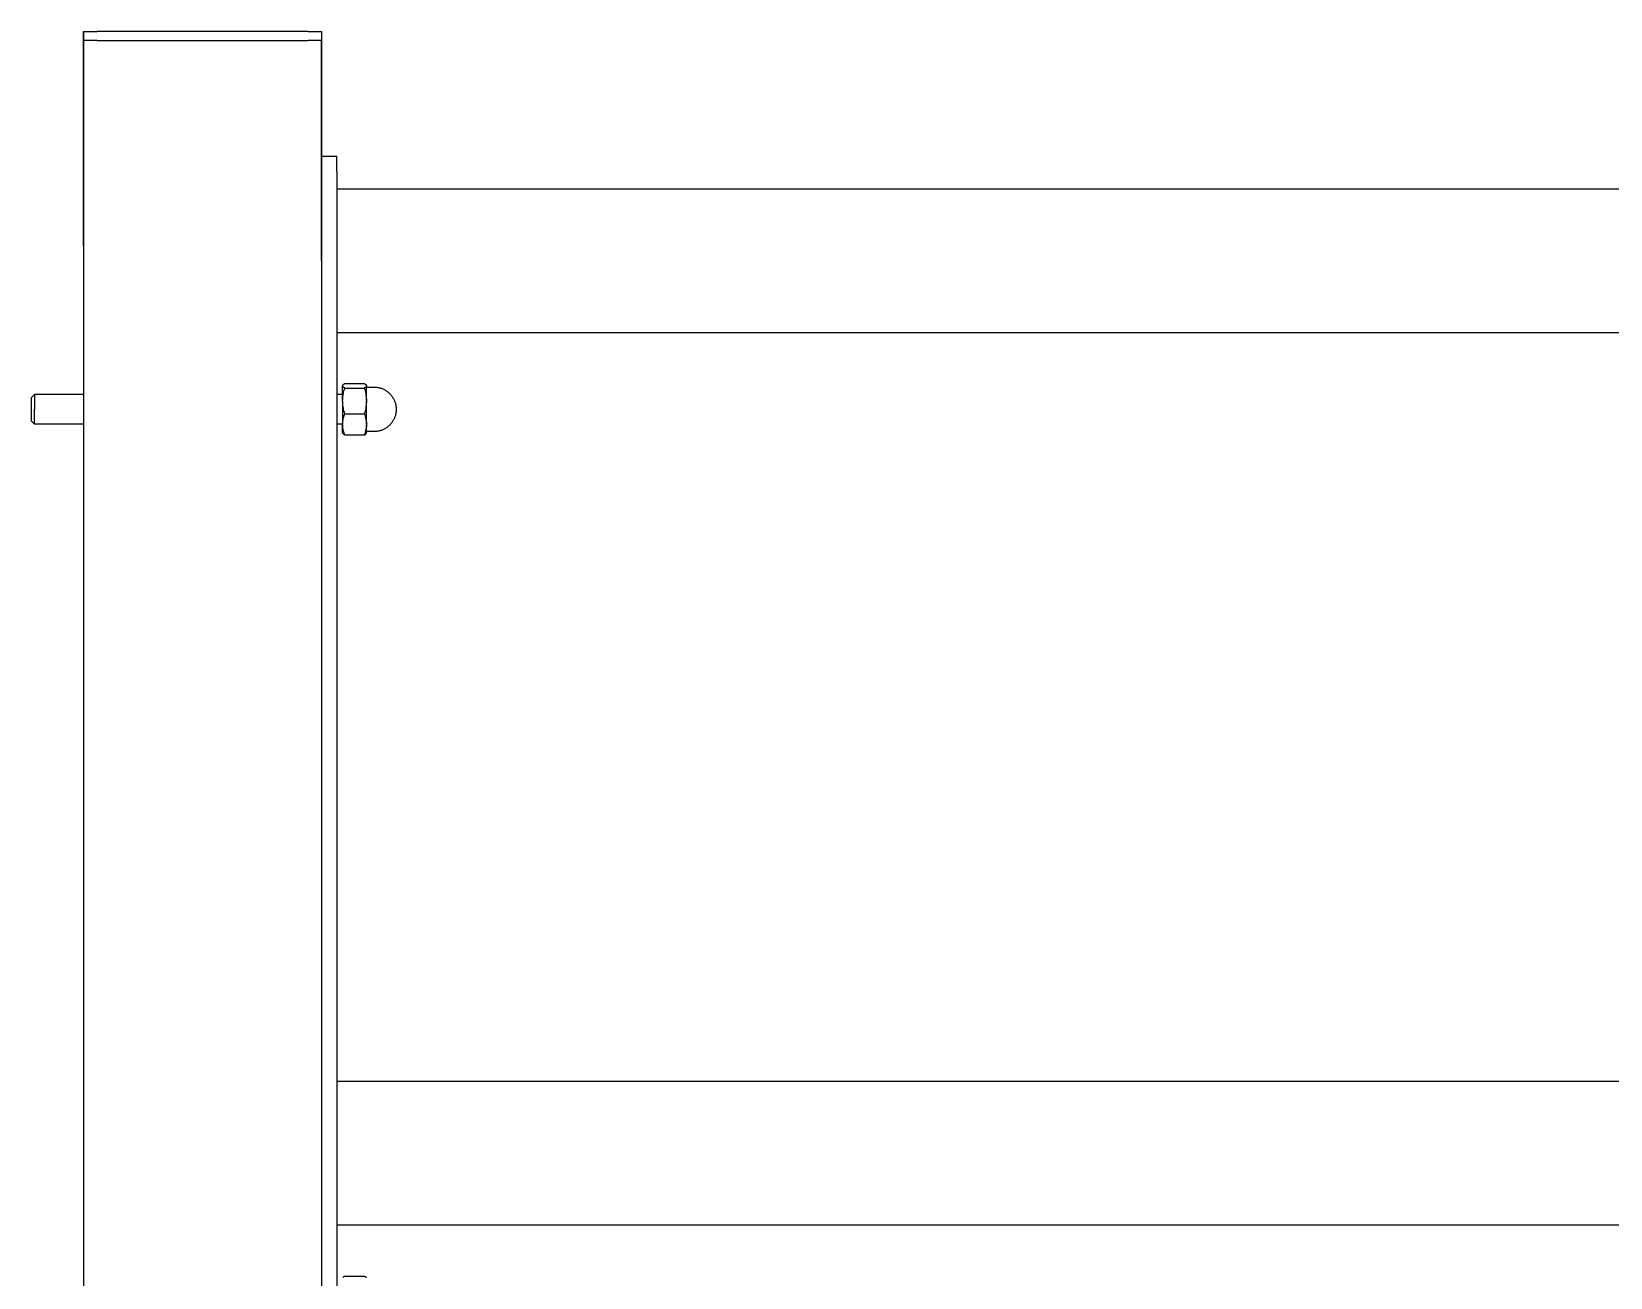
# Model space of a CAD drawing. Header units: millimetres. Extents: x -1656 to 3995, y -637 to 3312.
# Drawn here: x 500 to 1031, y 2207 to 2626 of the extents above; entities that cross this region are included whole.
import ezdxf

# ---------------------------------------------------------------- set-up
doc = ezdxf.new("R2010")
doc.units = ezdxf.units.MM
doc.header["$MEASUREMENT"] = 0
doc.layers.add('Utwórz2D linie widoczne', color=7, linetype='Continuous', true_color=0x000000)

msp = doc.modelspace()

# ---------------------------------------------------------------- linework, layer by layer
at = {"layer": 'Utwórz2D linie widoczne'}
for p, q in [((517.64, 2625.74), (517.64, 2622.74)), ((517.65, 2625.74), (517.64, 2625.74)), ((517.64, 2553.74), (517.64, 2622.74)), ((517.64, 2622.74), (517.64, 2548.74)), ((517.64, 2622.74), (517.65, 2622.74)), ((517.65, 2625.74), (522.15, 2625.74)), ((517.65, 2622.74), (517.65, 2625.74)), ((517.65, 2622.74), (517.65, 1627.74)), ((522.15, 2622.74), (517.65, 2622.74)), ((593.15, 2625.74), (522.15, 2625.74)), ((522.15, 2622.74), (593.15, 2622.74)), ((593.15, 2625.74), (597.65, 2625.74)), ((597.65, 2622.74), (593.15, 2622.74)), ((597.65, 2625.74), (597.65, 2622.74)), ((597.65, 2548.74), (597.65, 2622.74)), ((597.65, 2622.74), (597.65, 1627.74)), ((597.72, 2578.74), (597.72, 2583.74)), ((602.72, 2583.74), (597.72, 2583.74)), ((602.72, 2578.74), (602.72, 2583.74)), ((597.72, 1878.74), (597.72, 2578.74)), ((602.72, 2578.74), (602.72, 1878.74)), ((602.72, 2572.89), (2592.72, 2572.89)), ((602.72, 2524.59), (2592.72, 2524.59)), ((604.72, 2506.74), (604.77, 2506.82)), ((604.72, 2506.74), (604.72, 2506.67)), ((604.72, 2506.65), (604.72, 2506.63)), ((604.72, 2501.76), (604.72, 2506.63)), ((604.74, 2506.6), (604.72, 2506.63)), ((604.73, 2506.71), (604.74, 2506.72)), ((604.73, 2506.69), (604.73, 2506.71)), ((604.73, 2506.68), (604.73, 2506.69)), ((604.73, 2506.67), (604.73, 2506.68)), ((604.73, 2506.65), (604.73, 2506.67)), ((604.74, 2506.74), (604.75, 2506.76)), ((604.74, 2506.73), (604.74, 2506.74)), ((604.74, 2506.72), (604.74, 2506.73)), ((604.75, 2506.56), (604.74, 2506.6)), ((604.75, 2506.77), (604.76, 2506.78)), ((604.75, 2506.76), (604.75, 2506.77)), ((604.76, 2506.53), (604.75, 2506.56)), ((604.76, 2506.79), (604.77, 2506.81)), ((604.76, 2506.78), (604.76, 2506.79)), ((604.78, 2506.49), (604.76, 2506.53)), ((604.77, 2506.81), (604.78, 2506.83)), ((604.78, 2506.83), (604.79, 2506.85)), ((604.79, 2506.46), (604.78, 2506.49)), ((604.79, 2506.85), (604.8, 2506.86)), ((604.81, 2506.42), (604.79, 2506.46)), ((604.8, 2506.86), (604.81, 2506.88)), ((604.81, 2506.88), (604.82, 2506.9)), ((604.83, 2506.39), (604.81, 2506.42)), ((604.82, 2506.9), (604.87, 2506.95)), ((604.85, 2506.36), (604.83, 2506.39)), ((604.87, 2506.32), (604.85, 2506.36)), ((604.87, 2506.96), (604.91, 2507)), ((604.87, 2506.95), (604.87, 2506.96)), ((604.89, 2506.29), (604.87, 2506.32)), ((604.92, 2506.26), (604.89, 2506.29)), ((604.91, 2507), (604.95, 2507.04)), ((604.94, 2506.23), (604.92, 2506.26)), ((604.96, 2506.2), (604.94, 2506.23)), ((604.95, 2507.04), (604.99, 2507.07)), ((604.99, 2506.18), (604.96, 2506.2)), ((604.99, 2507.07), (605.02, 2507.1)), ((605.02, 2506.15), (604.99, 2506.18)), ((605.02, 2507.1), (605.06, 2507.13)), ((605.05, 2506.12), (605.02, 2506.15)), ((605.07, 2506.1), (605.05, 2506.12)), ((605.06, 2507.13), (605.1, 2507.16)), ((605.1, 2506.07), (605.07, 2506.1)), ((605.1, 2507.16), (605.15, 2507.19)), ((605.13, 2506.05), (605.1, 2506.07)), ((605.17, 2506.03), (605.13, 2506.05)), ((605.15, 2507.19), (605.24, 2507.26)), ((605.2, 2506.01), (605.17, 2506.03)), ((605.17, 2504.96), (605.3, 2505.43)), ((605.23, 2505.99), (605.2, 2506.01)), ((605.26, 2505.97), (605.23, 2505.99)), ((605.24, 2507.26), (605.34, 2507.32)), ((605.3, 2505.95), (605.26, 2505.97)), ((605.33, 2505.94), (605.3, 2505.95)), ((605.3, 2505.43), (605.44, 2505.89)), ((605.37, 2505.92), (605.33, 2505.94)), ((605.34, 2507.32), (605.44, 2507.37)), ((605.4, 2505.91), (605.37, 2505.92)), ((605.44, 2505.89), (605.4, 2505.91)), ((605.44, 2507.37), (612.01, 2507.37)), ((605.44, 2505.89), (612.01, 2505.89)), ((612.01, 2507.37), (612.11, 2507.32)), ((612.05, 2505.91), (612.01, 2505.89)), ((612.01, 2505.89), (612.15, 2505.43)), ((612.08, 2505.92), (612.05, 2505.91)), ((612.12, 2505.94), (612.08, 2505.92)), ((612.11, 2507.32), (612.21, 2507.26)), ((612.15, 2505.95), (612.12, 2505.94)), ((612.19, 2505.97), (612.15, 2505.95)), ((612.15, 2505.43), (612.28, 2504.96)), ((612.22, 2505.99), (612.19, 2505.97)), ((612.21, 2507.26), (612.3, 2507.19)), ((612.25, 2506.01), (612.22, 2505.99)), ((612.28, 2506.03), (612.25, 2506.01)), ((612.31, 2506.05), (612.28, 2506.03)), ((612.3, 2507.19), (612.35, 2507.16)), ((612.35, 2506.07), (612.31, 2506.05)), ((612.35, 2507.16), (612.39, 2507.13)), ((612.38, 2506.1), (612.35, 2506.07)), ((612.4, 2506.12), (612.38, 2506.1)), ((612.39, 2507.13), (612.42, 2507.1)), ((612.43, 2506.15), (612.4, 2506.12)), ((612.42, 2507.1), (612.46, 2507.07)), ((612.46, 2506.18), (612.43, 2506.15)), ((612.46, 2507.07), (612.5, 2507.04)), ((612.48, 2506.2), (612.46, 2506.18)), ((612.51, 2506.23), (612.48, 2506.2)), ((612.5, 2507.04), (612.54, 2507)), ((612.53, 2506.26), (612.51, 2506.23)), ((612.56, 2506.29), (612.53, 2506.26)), ((612.54, 2507), (612.57, 2506.96)), ((612.58, 2506.32), (612.56, 2506.29)), ((612.57, 2506.96), (612.58, 2506.95)), ((612.58, 2506.95), (612.63, 2506.9)), ((612.6, 2506.36), (612.58, 2506.32)), ((612.62, 2506.39), (612.6, 2506.36)), ((612.64, 2506.42), (612.62, 2506.39)), ((612.63, 2506.9), (612.64, 2506.88)), ((612.64, 2506.88), (612.65, 2506.86)), ((612.66, 2506.46), (612.64, 2506.42)), ((612.65, 2506.86), (612.66, 2506.85)), ((612.66, 2506.85), (612.67, 2506.83)), ((612.67, 2506.49), (612.66, 2506.46)), ((612.67, 2506.83), (612.68, 2506.81)), ((612.69, 2506.53), (612.67, 2506.49)), ((612.68, 2506.82), (612.72, 2506.74)), ((612.68, 2506.81), (612.69, 2506.79)), ((612.69, 2506.79), (612.69, 2506.78)), ((612.69, 2506.78), (612.7, 2506.77)), ((612.7, 2506.56), (612.69, 2506.53)), ((612.7, 2506.77), (612.7, 2506.76)), ((612.7, 2506.76), (612.71, 2506.74)), ((612.71, 2506.6), (612.7, 2506.56)), ((612.71, 2506.74), (612.71, 2506.73)), ((612.71, 2506.73), (612.71, 2506.72)), ((612.71, 2506.72), (612.72, 2506.71)), ((612.72, 2506.63), (612.71, 2506.6)), ((612.72, 2506.67), (612.72, 2506.74)), ((612.72, 2506.71), (612.72, 2506.69)), ((612.72, 2506.69), (612.72, 2506.68)), ((612.72, 2506.68), (612.72, 2506.63)), ((612.72, 2501.7), (612.72, 2506.63)), ((612.73, 2506.47), (612.73, 2506.46)), ((612.73, 2506.46), (612.73, 2506.45)), ((612.73, 2506.45), (612.73, 2506.44)), ((612.73, 2506.44), (612.73, 2506.43)), ((612.73, 2506.43), (612.73, 2506.43)), ((612.73, 2506.43), (612.74, 2506.42)), ((612.74, 2506.42), (612.74, 2506.41)), ((612.74, 2506.41), (612.74, 2506.4)), ((612.74, 2506.4), (612.74, 2506.39)), ((612.74, 2506.39), (612.75, 2506.39)), ((612.75, 2506.39), (612.75, 2506.38)), ((612.75, 2506.38), (612.75, 2506.37)), ((612.75, 2506.37), (612.76, 2506.36)), ((612.76, 2506.36), (612.76, 2506.36)), ((612.76, 2506.36), (612.77, 2506.35)), ((612.77, 2506.35), (612.77, 2506.34)), ((612.77, 2506.34), (612.78, 2506.33)), ((612.78, 2506.33), (612.78, 2506.33)), ((612.78, 2506.33), (612.79, 2506.32)), ((612.79, 2506.32), (612.79, 2506.32)), ((612.79, 2506.32), (612.8, 2506.31)), ((612.8, 2506.31), (612.81, 2506.3)), ((612.81, 2506.3), (612.81, 2506.3)), ((612.81, 2506.3), (612.82, 2506.29)), ((612.82, 2506.29), (612.82, 2506.29)), ((612.82, 2506.29), (612.83, 2506.28)), ((612.83, 2506.28), (612.84, 2506.28)), ((612.84, 2506.28), (612.85, 2506.27)), ((612.85, 2506.27), (612.85, 2506.27)), ((612.85, 2506.27), (612.86, 2506.26)), ((612.86, 2506.26), (612.87, 2506.26)), ((612.87, 2506.26), (612.88, 2506.26)), ((612.88, 2506.26), (612.88, 2506.25)), ((612.88, 2506.25), (612.89, 2506.25)), ((612.89, 2506.25), (612.9, 2506.25)), ((612.9, 2506.25), (612.91, 2506.25)), ((612.91, 2506.25), (612.92, 2506.24)), ((612.92, 2506.24), (612.92, 2506.24)), ((612.92, 2506.24), (612.93, 2506.24)), ((612.93, 2506.24), (612.94, 2506.24)), ((612.94, 2506.24), (612.95, 2506.24)), ((612.95, 2506.24), (612.96, 2506.24)), ((612.96, 2506.24), (612.97, 2506.24)), ((612.97, 2506.24), (612.97, 2506.24)), ((612.97, 2506.24), (615.22, 2506.24)), ((615.22, 2506.24), (615.48, 2506.23)), ((615.48, 2506.23), (615.74, 2506.22)), ((615.74, 2506.22), (615.99, 2506.2)), ((615.99, 2506.2), (616.25, 2506.17)), ((616.25, 2506.17), (616.5, 2506.13)), ((616.5, 2506.13), (616.75, 2506.08)), ((616.75, 2506.08), (617, 2506.02)), ((617, 2506.02), (617.25, 2505.96)), ((617.25, 2505.96), (617.49, 2505.89)), ((617.49, 2505.89), (617.74, 2505.8)), ((617.74, 2505.8), (617.98, 2505.71)), ((617.98, 2505.71), (618.21, 2505.62)), ((618.21, 2505.62), (618.45, 2505.51)), ((618.45, 2505.51), (618.68, 2505.4)), ((618.68, 2505.4), (618.9, 2505.27)), ((618.9, 2505.27), (619.12, 2505.14)), ((500.15, 2502.74), (501.14, 2503.74)), ((500.15, 2498.74), (500.15, 2502.74)), ((517.65, 2503.74), (501.15, 2503.74)), ((501.15, 2503.74), (501.15, 2498.74)), ((597.72, 2503.74), (597.65, 2503.74)), ((604.72, 2503.74), (602.72, 2503.74)), ((604.72, 2501.58), (604.74, 2502.06)), ((604.74, 2501.09), (604.72, 2501.58)), ((604.72, 2501.45), (604.72, 2493.85)), ((604.74, 2502.06), (604.77, 2502.55)), ((604.77, 2500.6), (604.74, 2501.09)), ((604.77, 2502.55), (604.82, 2503.04)), ((604.82, 2500.11), (604.77, 2500.6)), ((604.82, 2503.04), (604.88, 2503.52)), ((604.88, 2499.63), (604.82, 2500.11)), ((604.88, 2503.52), (604.96, 2504)), ((604.96, 2504), (605.06, 2504.48)), ((605.06, 2504.48), (605.17, 2504.96)), ((612.28, 2504.96), (612.39, 2504.48)), ((612.39, 2504.48), (612.49, 2504)), ((612.49, 2504), (612.57, 2503.52)), ((612.57, 2503.52), (612.63, 2503.04)), ((612.63, 2500.11), (612.57, 2499.63)), ((612.63, 2503.04), (612.68, 2502.55)), ((612.68, 2500.6), (612.63, 2500.11)), ((612.68, 2502.55), (612.71, 2502.06)), ((612.71, 2501.09), (612.68, 2500.6)), ((612.71, 2502.06), (612.72, 2501.58)), ((612.72, 2501.58), (612.71, 2501.09)), ((612.72, 2493.81), (612.72, 2501.52)), ((619.12, 2505.14), (619.34, 2505.01)), ((619.34, 2505.01), (619.55, 2504.86)), ((619.55, 2504.86), (619.76, 2504.71)), ((619.76, 2504.71), (619.96, 2504.55)), ((619.96, 2504.55), (620.15, 2504.39)), ((620.15, 2504.39), (620.34, 2504.22)), ((620.34, 2504.22), (620.53, 2504.04)), ((620.53, 2504.04), (620.71, 2503.86)), ((620.71, 2503.86), (620.88, 2503.67)), ((620.88, 2503.67), (621.04, 2503.47)), ((621.04, 2503.47), (621.2, 2503.27)), ((621.2, 2503.27), (621.35, 2503.06)), ((621.35, 2503.06), (621.5, 2502.85)), ((621.5, 2502.85), (621.63, 2502.63)), ((621.63, 2502.63), (621.76, 2502.41)), ((621.76, 2502.41), (621.88, 2502.19)), ((621.88, 2502.19), (622, 2501.96)), ((622, 2501.96), (622.1, 2501.72)), ((622.1, 2501.72), (622.2, 2501.49)), ((622.2, 2501.49), (622.29, 2501.25)), ((622.29, 2501.25), (622.37, 2501.01)), ((622.37, 2501.01), (622.45, 2500.76)), ((622.45, 2500.76), (622.51, 2500.51)), ((622.51, 2500.51), (622.57, 2500.26)), ((622.57, 2500.26), (622.62, 2500.01)), ((622.62, 2500.01), (622.65, 2499.76)), ((500.15, 2494.74), (500.15, 2498.74)), ((500.15, 2494.74), (501.14, 2493.74)), ((501.15, 2493.74), (501.15, 2498.74)), ((604.76, 2494.35), (604.79, 2494.68)), ((604.79, 2494.68), (604.83, 2495.01)), ((604.83, 2495.01), (604.89, 2495.34)), ((604.96, 2499.15), (604.88, 2499.63)), ((604.89, 2495.34), (604.95, 2495.66)), ((604.95, 2495.66), (605.03, 2495.99)), ((605.06, 2498.67), (604.96, 2499.15)), ((605.03, 2495.99), (605.12, 2496.31)), ((605.17, 2498.2), (605.06, 2498.67)), ((605.12, 2496.31), (605.21, 2496.63)), ((605.3, 2497.72), (605.17, 2498.2)), ((605.21, 2496.63), (605.32, 2496.95)), ((605.44, 2497.26), (605.3, 2497.72)), ((605.32, 2496.95), (605.44, 2497.26)), ((605.44, 2497.26), (612.01, 2497.26)), ((612.15, 2497.72), (612.01, 2497.26)), ((612.01, 2497.26), (612.13, 2496.95)), ((612.13, 2496.95), (612.24, 2496.63)), ((612.28, 2498.2), (612.15, 2497.72)), ((612.24, 2496.63), (612.33, 2496.31)), ((612.39, 2498.67), (612.28, 2498.2)), ((612.33, 2496.31), (612.42, 2495.99)), ((612.49, 2499.15), (612.39, 2498.67)), ((612.42, 2495.99), (612.5, 2495.66)), ((612.57, 2499.63), (612.49, 2499.15)), ((612.5, 2495.66), (612.56, 2495.34)), ((612.56, 2495.34), (612.62, 2495.01)), ((612.62, 2495.01), (612.66, 2494.68)), ((612.66, 2494.68), (612.69, 2494.35)), ((621.63, 2494.84), (621.5, 2494.62)), ((621.76, 2495.06), (621.63, 2494.84)), ((621.88, 2495.29), (621.76, 2495.06)), ((622, 2495.52), (621.88, 2495.29)), ((622.1, 2495.75), (622, 2495.52)), ((622.2, 2495.99), (622.1, 2495.75)), ((622.29, 2496.23), (622.2, 2495.99)), ((622.37, 2496.47), (622.29, 2496.23)), ((622.45, 2496.71), (622.37, 2496.47)), ((622.51, 2496.96), (622.45, 2496.71)), ((622.57, 2497.21), (622.51, 2496.96)), ((622.62, 2497.46), (622.57, 2497.21)), ((622.65, 2497.72), (622.62, 2497.46)), ((622.65, 2499.76), (622.69, 2499.5)), ((622.69, 2497.97), (622.65, 2497.72)), ((622.69, 2499.5), (622.71, 2499.25)), ((622.71, 2498.22), (622.69, 2497.97)), ((622.71, 2499.25), (622.72, 2498.99)), ((622.72, 2498.48), (622.71, 2498.22)), ((622.72, 2498.99), (622.72, 2498.74)), ((622.72, 2498.74), (622.72, 2498.48)), ((517.65, 2493.74), (501.15, 2493.74)), ((597.72, 2493.74), (597.65, 2493.74)), ((604.72, 2493.74), (602.72, 2493.74)), ((604.72, 2493.68), (604.74, 2494.01)), ((604.72, 2490.74), (604.72, 2493.68)), ((604.74, 2493.35), (604.72, 2493.68)), ((604.79, 2490.63), (604.72, 2490.74)), ((604.74, 2494.01), (604.76, 2494.35)), ((604.76, 2493.01), (604.74, 2493.35)), ((604.79, 2492.68), (604.76, 2493.01)), ((604.83, 2492.35), (604.79, 2492.68)), ((604.82, 2490.59), (604.79, 2490.63)), ((604.86, 2490.54), (604.82, 2490.59)), ((604.89, 2492.02), (604.83, 2492.35)), ((604.89, 2490.5), (604.86, 2490.54)), ((604.95, 2491.69), (604.89, 2492.02)), ((604.93, 2490.46), (604.89, 2490.5)), ((604.97, 2490.42), (604.93, 2490.46)), ((605.03, 2491.37), (604.95, 2491.69)), ((605.01, 2490.38), (604.97, 2490.42)), ((605.06, 2490.34), (605.01, 2490.38)), ((605.12, 2491.05), (605.03, 2491.37)), ((605.1, 2490.31), (605.06, 2490.34)), ((605.15, 2490.27), (605.1, 2490.31)), ((605.21, 2490.73), (605.12, 2491.05)), ((605.19, 2490.24), (605.15, 2490.27)), ((605.24, 2490.21), (605.19, 2490.24)), ((605.32, 2490.41), (605.21, 2490.73)), ((605.29, 2490.18), (605.24, 2490.21)), ((605.34, 2490.15), (605.29, 2490.18)), ((605.44, 2490.1), (605.32, 2490.41)), ((605.39, 2490.13), (605.34, 2490.15)), ((605.44, 2490.1), (605.39, 2490.13)), ((612.01, 2490.1), (605.44, 2490.1)), ((612.13, 2490.41), (612.01, 2490.1)), ((612.01, 2490.1), (612.06, 2490.13)), ((612.06, 2490.13), (612.11, 2490.15)), ((612.11, 2490.15), (612.16, 2490.18)), ((612.24, 2490.73), (612.13, 2490.41)), ((612.16, 2490.18), (612.21, 2490.21)), ((612.21, 2490.21), (612.26, 2490.24)), ((612.33, 2491.05), (612.24, 2490.73)), ((612.26, 2490.24), (612.3, 2490.27)), ((612.3, 2490.27), (612.35, 2490.31)), ((612.42, 2491.37), (612.33, 2491.05)), ((612.35, 2490.31), (612.39, 2490.34)), ((612.39, 2490.34), (612.44, 2490.38)), ((612.5, 2491.69), (612.42, 2491.37)), ((612.44, 2490.38), (612.48, 2490.42)), ((612.48, 2490.42), (612.52, 2490.46)), ((612.56, 2492.02), (612.5, 2491.69)), ((612.52, 2490.46), (612.56, 2490.5)), ((612.62, 2492.35), (612.56, 2492.02)), ((612.56, 2490.5), (612.59, 2490.54)), ((612.59, 2490.54), (612.63, 2490.59)), ((612.66, 2492.68), (612.62, 2492.35)), ((612.63, 2490.59), (612.66, 2490.63)), ((612.69, 2493.01), (612.66, 2492.68)), ((612.72, 2490.74), (612.66, 2490.63)), ((612.69, 2494.35), (612.71, 2494.01)), ((612.71, 2493.35), (612.69, 2493.01)), ((612.71, 2494.01), (612.72, 2493.68)), ((612.72, 2493.68), (612.71, 2493.35)), ((612.72, 2490.74), (612.72, 2493.51)), ((612.74, 2491.06), (612.73, 2491.05)), ((612.73, 2491.05), (612.73, 2491.04)), ((612.73, 2491.04), (612.73, 2491.03)), ((612.73, 2491.03), (612.73, 2491.02)), ((612.73, 2491.02), (612.73, 2491.01)), ((612.73, 2491.01), (612.73, 2491.01)), ((612.75, 2491.09), (612.74, 2491.08)), ((612.74, 2491.08), (612.74, 2491.07)), ((612.74, 2491.07), (612.74, 2491.06)), ((612.74, 2491.06), (612.74, 2491.06)), ((612.76, 2491.11), (612.75, 2491.1)), ((612.75, 2491.1), (612.75, 2491.1)), ((612.75, 2491.1), (612.75, 2491.09)), ((612.77, 2491.13), (612.76, 2491.12)), ((612.76, 2491.12), (612.76, 2491.11)), ((612.78, 2491.14), (612.77, 2491.13)), ((612.77, 2491.13), (612.77, 2491.13)), ((612.79, 2491.15), (612.78, 2491.15)), ((612.78, 2491.15), (612.78, 2491.14)), ((612.8, 2491.16), (612.79, 2491.16)), ((612.79, 2491.16), (612.79, 2491.15)), ((612.81, 2491.17), (612.8, 2491.16)), ((612.82, 2491.18), (612.81, 2491.18)), ((612.81, 2491.18), (612.81, 2491.17)), ((612.83, 2491.19), (612.82, 2491.19)), ((612.82, 2491.19), (612.82, 2491.18)), ((612.84, 2491.2), (612.83, 2491.19)), ((612.85, 2491.2), (612.84, 2491.2)), ((612.86, 2491.21), (612.85, 2491.21)), ((612.85, 2491.21), (612.85, 2491.2)), ((612.87, 2491.21), (612.86, 2491.21)), ((612.88, 2491.22), (612.87, 2491.21)), ((612.89, 2491.22), (612.88, 2491.22)), ((612.88, 2491.22), (612.88, 2491.22)), ((612.9, 2491.23), (612.89, 2491.22)), ((612.91, 2491.23), (612.9, 2491.23)), ((612.92, 2491.23), (612.91, 2491.23)), ((612.93, 2491.23), (612.92, 2491.23)), ((612.92, 2491.23), (612.92, 2491.23)), ((612.94, 2491.23), (612.93, 2491.23)), ((612.95, 2491.24), (612.94, 2491.23)), ((612.96, 2491.24), (612.95, 2491.24)), ((612.97, 2491.24), (612.96, 2491.24)), ((615.22, 2491.24), (612.97, 2491.24)), ((612.97, 2491.24), (612.97, 2491.24)), ((615.48, 2491.24), (615.22, 2491.24)), ((615.74, 2491.25), (615.48, 2491.24)), ((615.99, 2491.28), (615.74, 2491.25)), ((616.25, 2491.31), (615.99, 2491.28)), ((616.5, 2491.35), (616.25, 2491.31)), ((616.75, 2491.39), (616.5, 2491.35)), ((617, 2491.45), (616.75, 2491.39)), ((617.25, 2491.51), (617, 2491.45)), ((617.49, 2491.59), (617.25, 2491.51)), ((617.74, 2491.67), (617.49, 2491.59)), ((617.98, 2491.76), (617.74, 2491.67)), ((618.21, 2491.86), (617.98, 2491.76)), ((618.45, 2491.96), (618.21, 2491.86)), ((618.68, 2492.08), (618.45, 2491.96)), ((618.9, 2492.2), (618.68, 2492.08)), ((619.12, 2492.33), (618.9, 2492.2)), ((619.34, 2492.47), (619.12, 2492.33)), ((619.55, 2492.61), (619.34, 2492.47)), ((619.76, 2492.76), (619.55, 2492.61)), ((619.96, 2492.92), (619.76, 2492.76)), ((620.15, 2493.08), (619.96, 2492.92)), ((620.34, 2493.26), (620.15, 2493.08)), ((620.53, 2493.43), (620.34, 2493.26)), ((620.71, 2493.62), (620.53, 2493.43)), ((620.88, 2493.81), (620.71, 2493.62)), ((621.04, 2494), (620.88, 2493.81)), ((621.2, 2494.2), (621.04, 2494)), ((621.35, 2494.41), (621.2, 2494.2)), ((621.5, 2494.62), (621.35, 2494.41)), ((602.72, 2272.89), (2592.72, 2272.89)), ((602.72, 2224.59), (2592.72, 2224.59)), ((604.82, 2206.9), (604.87, 2206.95)), ((604.87, 2206.96), (604.91, 2207)), ((604.87, 2206.95), (604.87, 2206.96)), ((604.91, 2207), (604.95, 2207.04)), ((604.95, 2207.04), (604.99, 2207.07)), ((604.99, 2207.07), (605.02, 2207.1)), ((605.02, 2207.1), (605.06, 2207.13)), ((605.06, 2207.13), (605.1, 2207.16)), ((605.1, 2207.16), (605.15, 2207.19)), ((605.15, 2207.19), (605.24, 2207.26)), ((605.24, 2207.26), (605.34, 2207.32)), ((605.34, 2207.32), (605.44, 2207.37)), ((605.44, 2207.37), (612.01, 2207.37)), ((612.01, 2207.37), (612.11, 2207.32)), ((612.11, 2207.32), (612.21, 2207.26)), ((612.21, 2207.26), (612.3, 2207.19)), ((612.3, 2207.19), (612.35, 2207.16)), ((612.35, 2207.16), (612.39, 2207.13)), ((612.39, 2207.13), (612.42, 2207.1)), ((612.42, 2207.1), (612.46, 2207.07)), ((612.46, 2207.07), (612.5, 2207.04)), ((612.5, 2207.04), (612.54, 2207)), ((612.54, 2207), (612.57, 2206.96)), ((612.57, 2206.96), (612.58, 2206.95)), ((612.58, 2206.95), (612.63, 2206.9))]:
    msp.add_line(p, q, dxfattribs=at)

doc.saveas('drawing.dxf')
